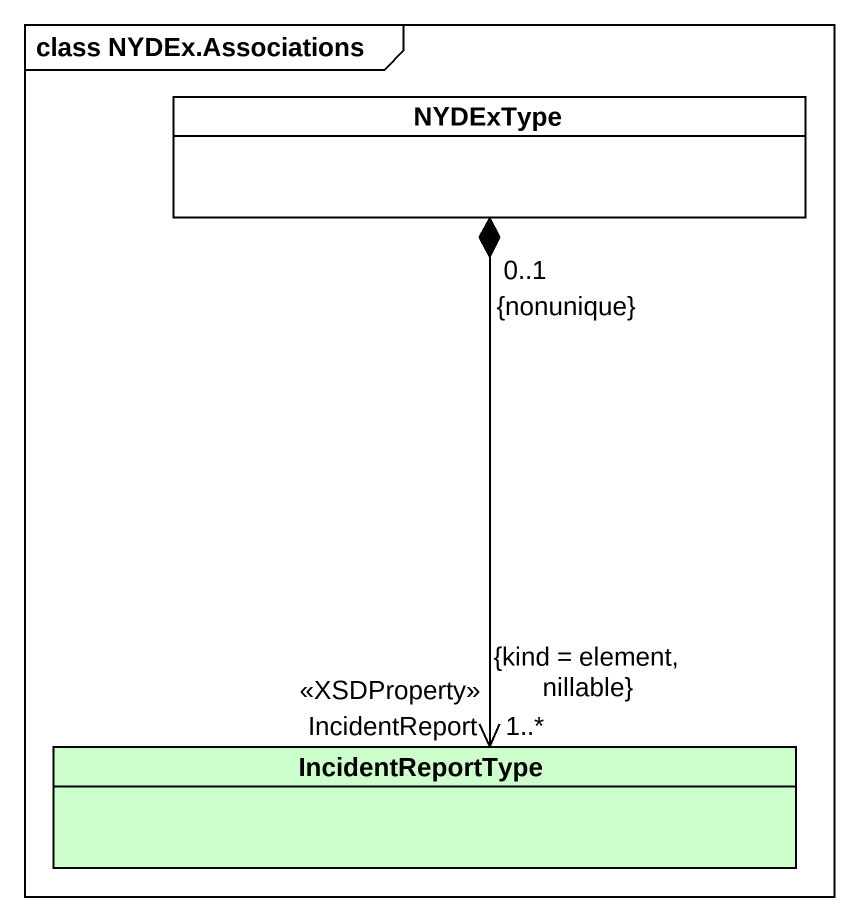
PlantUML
@startuml
mainframe class NYDEx.Associations
hide circle
hide empty members
class NYDExType
class IncidentReportType #CCFFCC
NYDExType "0..1\n{nonunique}" *--> "IncidentReport\n<<XSDProperty>>\n1..*\n{kind = element, nillable}" IncidentReportType
@enduml
